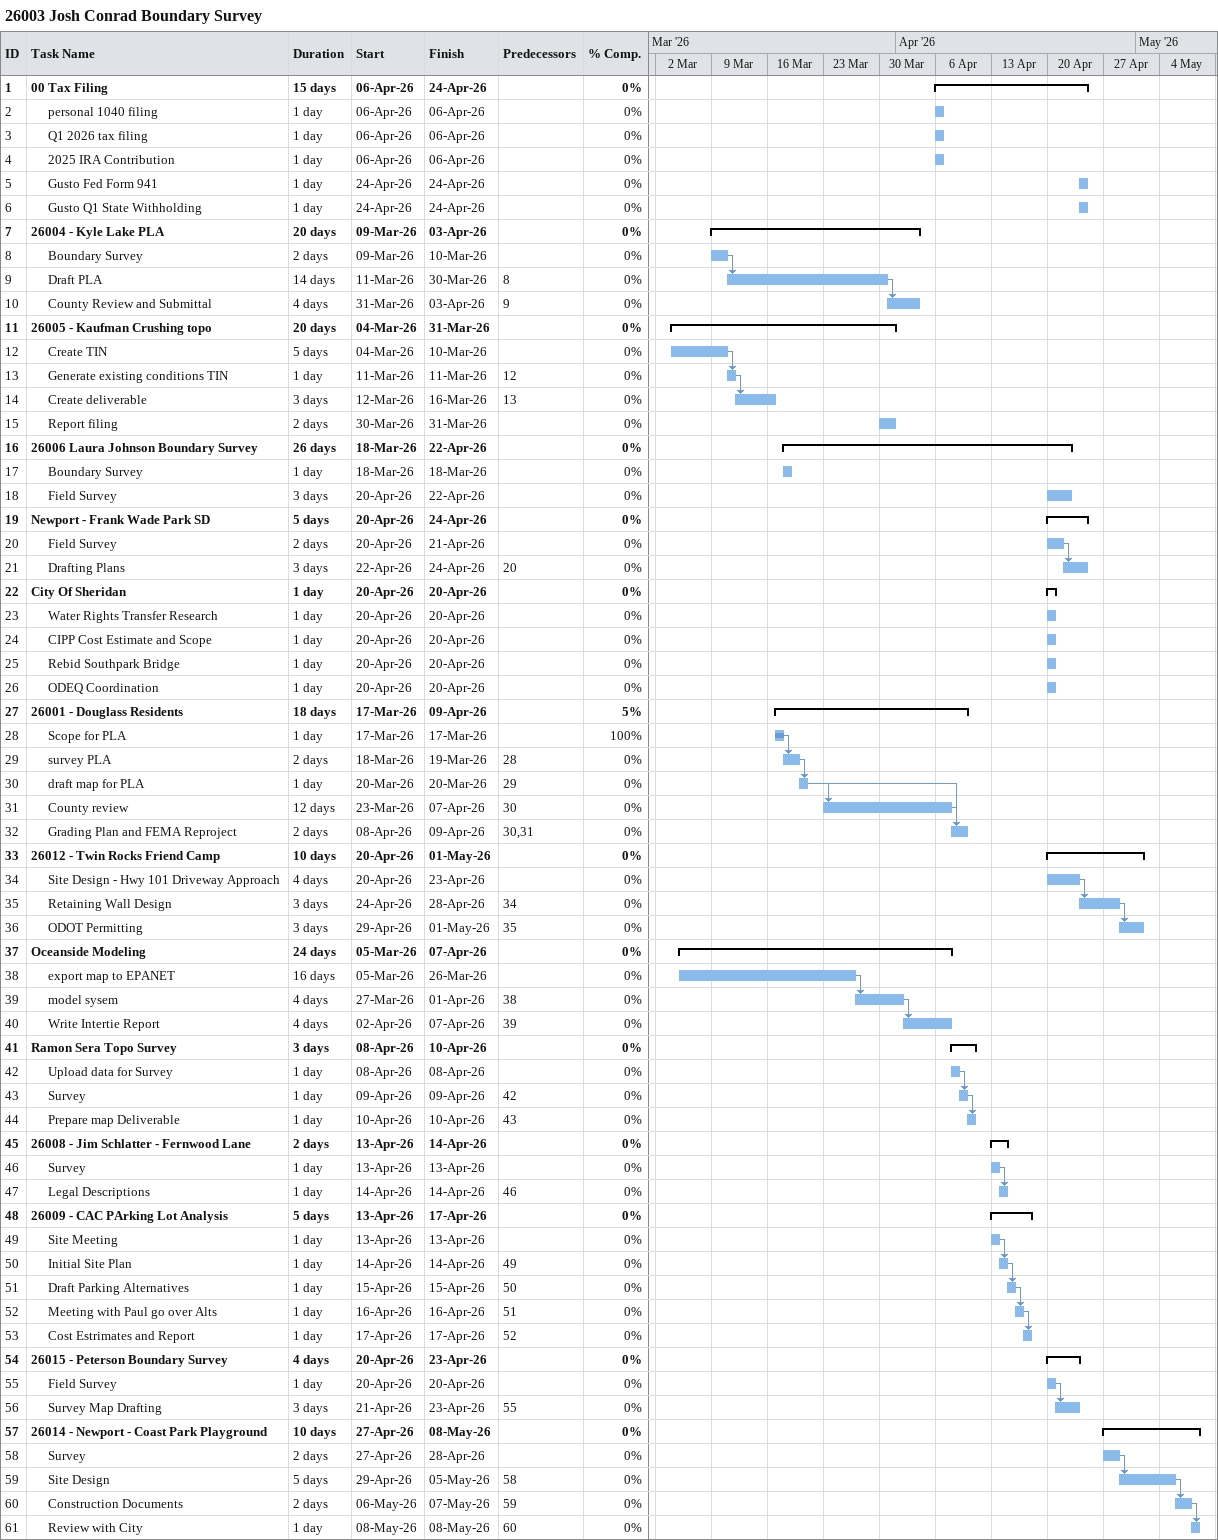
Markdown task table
26003 Josh Conrad Boundary Survey

| ID | Level | Task | Duration | Start | Finish | Predecessors | % complete |
|---|---|---|---|---|---|---|---|
| 1 | 1 | **00 Tax Filing** | 15d | 2026-04-06 | 2026-04-24 |  | 0 |
| 2 | 2 | personal 1040 filing | 1d | 2026-04-06 | 2026-04-06 |  | 0 |
| 3 | 2 | Q1 2026 tax filing | 1d | 2026-04-06 | 2026-04-06 |  | 0 |
| 4 | 2 | 2025 IRA Contribution | 1d | 2026-04-06 | 2026-04-06 |  | 0 |
| 5 | 2 | Gusto Fed Form 941 | 1d | 2026-04-24 | 2026-04-24 |  | 0 |
| 6 | 2 | Gusto Q1 State Withholding | 1d | 2026-04-24 | 2026-04-24 |  | 0 |
| 7 | 1 | **26004 - Kyle Lake PLA** | 20d | 2026-03-09 | 2026-04-03 |  | 0 |
| 8 | 2 | Boundary Survey | 2d | 2026-03-09 | 2026-03-10 |  | 0 |
| 9 | 2 | Draft PLA | 14d | 2026-03-11 | 2026-03-30 | 8 | 0 |
| 10 | 2 | County Review and Submittal | 4d | 2026-03-31 | 2026-04-03 | 9 | 0 |
| 11 | 1 | **26005 - Kaufman Crushing topo** | 20d | 2026-03-04 | 2026-03-31 |  | 0 |
| 12 | 2 | Create TIN | 5d | 2026-03-04 | 2026-03-10 |  | 0 |
| 13 | 2 | Generate existing conditions TIN | 1d | 2026-03-11 | 2026-03-11 | 12 | 0 |
| 14 | 2 | Create deliverable | 3d | 2026-03-12 | 2026-03-16 | 13 | 0 |
| 15 | 2 | Report filing | 2d | 2026-03-30 | 2026-03-31 |  | 0 |
| 16 | 1 | **26006 Laura Johnson Boundary Survey** | 26d | 2026-03-18 | 2026-04-22 |  | 0 |
| 17 | 2 | Boundary Survey | 1d | 2026-03-18 | 2026-03-18 |  | 0 |
| 18 | 2 | Field Survey | 3d | 2026-04-20 | 2026-04-22 |  | 0 |
| 19 | 1 | **Newport - Frank Wade Park SD** | 5d | 2026-04-20 | 2026-04-24 |  | 0 |
| 20 | 2 | Field Survey | 2d | 2026-04-20 | 2026-04-21 |  | 0 |
| 21 | 2 | Drafting Plans | 3d | 2026-04-22 | 2026-04-24 | 20 | 0 |
| 22 | 1 | **City Of Sheridan** | 1d | 2026-04-20 | 2026-04-20 |  | 0 |
| 23 | 2 | Water Rights Transfer Research | 1d | 2026-04-20 | 2026-04-20 |  | 0 |
| 24 | 2 | CIPP Cost Estimate and Scope | 1d | 2026-04-20 | 2026-04-20 |  | 0 |
| 25 | 2 | Rebid Southpark Bridge | 1d | 2026-04-20 | 2026-04-20 |  | 0 |
| 26 | 2 | ODEQ Coordination | 1d | 2026-04-20 | 2026-04-20 |  | 0 |
| 27 | 1 | **26001 - Douglass Residents** | 18d | 2026-03-17 | 2026-04-09 |  | 5 |
| 28 | 2 | Scope for PLA | 1d | 2026-03-17 | 2026-03-17 |  | 100 |
| 29 | 2 | survey PLA | 2d | 2026-03-18 | 2026-03-19 | 28 | 0 |
| 30 | 2 | draft map for PLA | 1d | 2026-03-20 | 2026-03-20 | 29 | 0 |
| 31 | 2 | County review | 12d | 2026-03-23 | 2026-04-07 | 30 | 0 |
| 32 | 2 | Grading Plan and FEMA Reproject | 2d | 2026-04-08 | 2026-04-09 | 30, 31 | 0 |
| 33 | 1 | **26012 - Twin Rocks Friend Camp** | 10d | 2026-04-20 | 2026-05-01 |  | 0 |
| 34 | 2 | Site Design - Hwy 101 Driveway Approach | 4d | 2026-04-20 | 2026-04-23 |  | 0 |
| 35 | 2 | Retaining Wall Design | 3d | 2026-04-24 | 2026-04-28 | 34 | 0 |
| 36 | 2 | ODOT Permitting | 3d | 2026-04-29 | 2026-05-01 | 35 | 0 |
| 37 | 1 | **Oceanside Modeling** | 24d | 2026-03-05 | 2026-04-07 |  | 0 |
| 38 | 2 | export map to EPANET | 16d | 2026-03-05 | 2026-03-26 |  | 0 |
| 39 | 2 | model sysem | 4d | 2026-03-27 | 2026-04-01 | 38 | 0 |
| 40 | 2 | Write Intertie Report | 4d | 2026-04-02 | 2026-04-07 | 39 | 0 |
| 41 | 1 | **Ramon Sera Topo Survey** | 3d | 2026-04-08 | 2026-04-10 |  | 0 |
| 42 | 2 | Upload data for Survey | 1d | 2026-04-08 | 2026-04-08 |  | 0 |
| 43 | 2 | Survey | 1d | 2026-04-09 | 2026-04-09 | 42 | 0 |
| 44 | 2 | Prepare map Deliverable | 1d | 2026-04-10 | 2026-04-10 | 43 | 0 |
| 45 | 1 | **26008 - Jim Schlatter - Fernwood Lane** | 2d | 2026-04-13 | 2026-04-14 |  | 0 |
| 46 | 2 | Survey | 1d | 2026-04-13 | 2026-04-13 |  | 0 |
| 47 | 2 | Legal Descriptions | 1d | 2026-04-14 | 2026-04-14 | 46 | 0 |
| 48 | 1 | **26009 - CAC PArking Lot Analysis** | 5d | 2026-04-13 | 2026-04-17 |  | 0 |
| 49 | 2 | Site Meeting | 1d | 2026-04-13 | 2026-04-13 |  | 0 |
| 50 | 2 | Initial Site Plan | 1d | 2026-04-14 | 2026-04-14 | 49 | 0 |
| 51 | 2 | Draft Parking Alternatives | 1d | 2026-04-15 | 2026-04-15 | 50 | 0 |
| 52 | 2 | Meeting with Paul go over Alts | 1d | 2026-04-16 | 2026-04-16 | 51 | 0 |
| 53 | 2 | Cost Estrimates and Report | 1d | 2026-04-17 | 2026-04-17 | 52 | 0 |
| 54 | 1 | **26015 - Peterson Boundary Survey** | 4d | 2026-04-20 | 2026-04-23 |  | 0 |
| 55 | 2 | Field Survey | 1d | 2026-04-20 | 2026-04-20 |  | 0 |
| 56 | 2 | Survey Map Drafting | 3d | 2026-04-21 | 2026-04-23 | 55 | 0 |
| 57 | 1 | **26014 - Newport - Coast Park Playground** | 10d | 2026-04-27 | 2026-05-08 |  | 0 |
| 58 | 2 | Survey | 2d | 2026-04-27 | 2026-04-28 |  | 0 |
| 59 | 2 | Site Design | 5d | 2026-04-29 | 2026-05-05 | 58 | 0 |
| 60 | 2 | Construction Documents | 2d | 2026-05-06 | 2026-05-07 | 59 | 0 |
| 61 | 2 | Review with City | 1d | 2026-05-08 | 2026-05-08 | 60 | 0 |
